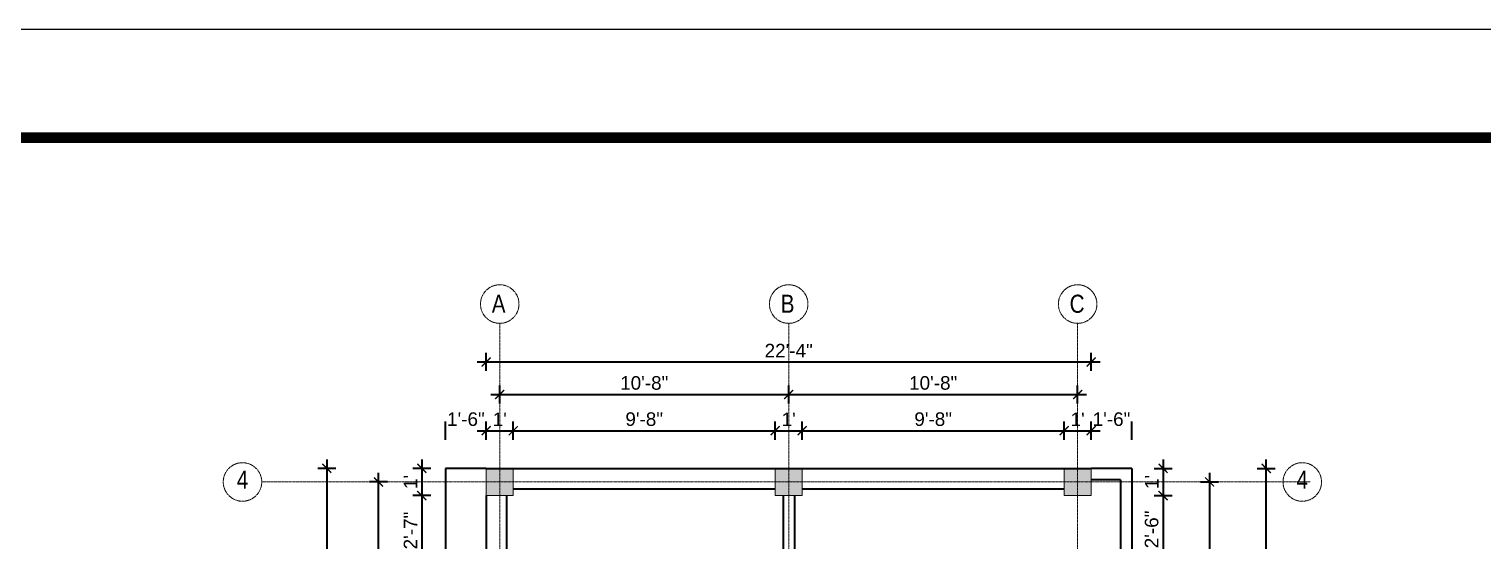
# Model space of a CAD drawing. Header units: inches. Extents: x 160056 to 168773, y -25300 to -22134.
# Drawn here: x 166956 to 167600, y -23281 to -23055 of the extents above; entities that cross this region are included whole.
import ezdxf

# ---------------------------------------------------------------- set-up
doc = ezdxf.new("R2010")
doc.units = ezdxf.units.IN
doc.header["$LTSCALE"] = 0.5
doc.header["$MEASUREMENT"] = 0
doc.header["$PDMODE"] = 66
doc.linetypes.add('CENTER', pattern=[2, 1.25, -0.25, 0.25, -0.25])
for name, color, linetype, lineweight in [('Annotate-Lite.w', 177, 'Continuous', 9), ('Annotations-Bold.w', 177, 'Continuous', 13), ('wall', 1, 'Continuous', 40)]:
    doc.layers.add(name, color=color, linetype=linetype, lineweight=lineweight)
doc.styles.add('ARAIL', font='ARIALN.TTF')
doc.styles.get("Standard").update_dxf_attribs({"font": 'arial.ttf'})
doc.dimstyles.new('1 by 96', dxfattribs={"dimtxt": 6, "dimasz": 4, "dimexe": 4, "dimexo": 4, "dimgap": 2, "dimtad": 1, "dimdec": 0, "dimzin": 0, "dimdsep": 46, "dimlunit": 4, "dimtxsty": 'Standard', "dimblk": 'ARCHTICK', "dimcen": 0, "dimdle": 4, "dimadec": 0, "dimazin": 0, "dimtfac": 1, "dimtdec": 0, "dimtix": 1, "dimtofl": 0, "dimtmove": 1, "dimatfit": 3, "dimldrblk": 'ARCHTICK', "dimfxl": 4, "dimfxlon": 1, "dimtolj": 1, "dimtzin": 0, "dimlwd": -1, "dimlwe": -1, "dimarcsym": 0})

# ---------------------------------------------------------------- blocks, each defined once
blk = doc.blocks.new('_ArchTick')
at = {"color": 0, "linetype": 'ByBlock', "const_width": 0.15}
blk.add_lwpolyline([(-0.5, -0.5), (0.5, 0.5)], dxfattribs=at)
blk = doc.blocks.new('*D1662')
at = {"layer": 'Defpoints', "color": 0, "transparency": 16777216}
for p in [(167170.87, -23232.33), (167158.87, -23249.02), (167170.87, -23249.02)]:
    blk.add_point(p, dxfattribs=at)
at = {"layer": 'wall', "color": 0, "transparency": 16777216}
for p, q in [((167158.87, -23236.33), (167158.87, -23228.33)), ((167170.87, -23236.33), (167170.87, -23228.33)), ((167154.87, -23232.33), (167174.87, -23232.33))]:
    blk.add_line(p, q, dxfattribs=at)
at = {"layer": 'wall', "color": 0, "transparency": 16777216, "xscale": 4, "yscale": 4, "zscale": 4, "rotation": 180}
blk.add_blockref('_ArchTick', (167158.87, -23232.33), dxfattribs=at)
at = {"layer": 'wall', "color": 0, "transparency": 16777216, "xscale": 4, "yscale": 4, "zscale": 4}
blk.add_blockref('_ArchTick', (167170.87, -23232.33), dxfattribs=at)
at = {"layer": 'wall', "color": 0, "transparency": 16777216, "insert": (167164.87, -23227.31), "char_height": 6, "attachment_point": 5}
blk.add_mtext("\\A1;1'", dxfattribs=at)
blk = doc.blocks.new('*D1663')
at = {"layer": 'Defpoints', "color": 0, "transparency": 16777216}
for p in [(167286.87, -23232.33), (167170.87, -23249.02), (167286.87, -23249.02)]:
    blk.add_point(p, dxfattribs=at)
at = {"layer": 'wall', "color": 0, "transparency": 16777216}
for p, q in [((167170.87, -23236.33), (167170.87, -23228.33)), ((167286.87, -23236.33), (167286.87, -23228.33)), ((167166.87, -23232.33), (167290.87, -23232.33))]:
    blk.add_line(p, q, dxfattribs=at)
at = {"layer": 'wall', "color": 0, "transparency": 16777216, "xscale": 4, "yscale": 4, "zscale": 4, "rotation": 180}
blk.add_blockref('_ArchTick', (167170.87, -23232.33), dxfattribs=at)
at = {"layer": 'wall', "color": 0, "transparency": 16777216, "xscale": 4, "yscale": 4, "zscale": 4}
blk.add_blockref('_ArchTick', (167286.87, -23232.33), dxfattribs=at)
at = {"layer": 'wall', "color": 0, "transparency": 16777216, "insert": (167228.87, -23227.26), "char_height": 6, "attachment_point": 5}
blk.add_mtext('\\A1;9\'-8"', dxfattribs=at)
blk = doc.blocks.new('*D1664')
at = {"layer": 'Defpoints', "color": 0, "transparency": 16777216}
for p in [(167298.87, -23232.33), (167286.87, -23249.02), (167298.87, -23249.02)]:
    blk.add_point(p, dxfattribs=at)
at = {"layer": 'wall', "color": 0, "transparency": 16777216}
for p, q in [((167286.87, -23236.33), (167286.87, -23228.33)), ((167298.87, -23236.33), (167298.87, -23228.33)), ((167282.87, -23232.33), (167302.87, -23232.33))]:
    blk.add_line(p, q, dxfattribs=at)
at = {"layer": 'wall', "color": 0, "transparency": 16777216, "xscale": 4, "yscale": 4, "zscale": 4, "rotation": 180}
blk.add_blockref('_ArchTick', (167286.87, -23232.33), dxfattribs=at)
at = {"layer": 'wall', "color": 0, "transparency": 16777216, "xscale": 4, "yscale": 4, "zscale": 4}
blk.add_blockref('_ArchTick', (167298.87, -23232.33), dxfattribs=at)
at = {"layer": 'wall', "color": 0, "transparency": 16777216, "insert": (167292.87, -23227.31), "char_height": 6, "attachment_point": 5}
blk.add_mtext("\\A1;1'", dxfattribs=at)
blk = doc.blocks.new('*D1665')
at = {"layer": 'Defpoints', "color": 0, "transparency": 16777216}
for p in [(167414.87, -23232.33), (167298.87, -23249.02), (167414.87, -23249.02)]:
    blk.add_point(p, dxfattribs=at)
at = {"layer": 'wall', "color": 0, "transparency": 16777216}
for p, q in [((167298.87, -23236.33), (167298.87, -23228.33)), ((167414.87, -23236.33), (167414.87, -23228.33)), ((167294.87, -23232.33), (167418.87, -23232.33))]:
    blk.add_line(p, q, dxfattribs=at)
at = {"layer": 'wall', "color": 0, "transparency": 16777216, "xscale": 4, "yscale": 4, "zscale": 4, "rotation": 180}
blk.add_blockref('_ArchTick', (167298.87, -23232.33), dxfattribs=at)
at = {"layer": 'wall', "color": 0, "transparency": 16777216, "xscale": 4, "yscale": 4, "zscale": 4}
blk.add_blockref('_ArchTick', (167414.87, -23232.33), dxfattribs=at)
at = {"layer": 'wall', "color": 0, "transparency": 16777216, "insert": (167356.87, -23227.26), "char_height": 6, "attachment_point": 5}
blk.add_mtext('\\A1;9\'-8"', dxfattribs=at)
blk = doc.blocks.new('*D1666')
at = {"layer": 'Defpoints', "color": 0, "transparency": 16777216}
for p in [(167426.87, -23232.33), (167414.87, -23249.02), (167426.87, -23249.02)]:
    blk.add_point(p, dxfattribs=at)
at = {"layer": 'wall', "color": 0, "transparency": 16777216}
for p, q in [((167414.87, -23236.33), (167414.87, -23228.33)), ((167426.87, -23236.33), (167426.87, -23228.33)), ((167410.87, -23232.33), (167430.87, -23232.33))]:
    blk.add_line(p, q, dxfattribs=at)
at = {"layer": 'wall', "color": 0, "transparency": 16777216, "xscale": 4, "yscale": 4, "zscale": 4, "rotation": 180}
blk.add_blockref('_ArchTick', (167414.87, -23232.33), dxfattribs=at)
at = {"layer": 'wall', "color": 0, "transparency": 16777216, "xscale": 4, "yscale": 4, "zscale": 4}
blk.add_blockref('_ArchTick', (167426.87, -23232.33), dxfattribs=at)
at = {"layer": 'wall', "color": 0, "transparency": 16777216, "insert": (167420.87, -23227.31), "char_height": 6, "attachment_point": 5}
blk.add_mtext("\\A1;1'", dxfattribs=at)
blk = doc.blocks.new('*D1667')
at = {"layer": 'Defpoints', "color": 0, "transparency": 16777216}
for p in [(167292.87, -23216.31), (167164.87, -23249.02), (167292.87, -23249.02)]:
    blk.add_point(p, dxfattribs=at)
at = {"layer": 'wall', "color": 0, "transparency": 16777216}
for p, q in [((167160.87, -23216.31), (167296.87, -23216.31)), ((167164.87, -23220.31), (167164.87, -23212.31)), ((167292.87, -23220.31), (167292.87, -23212.31))]:
    blk.add_line(p, q, dxfattribs=at)
at = {"layer": 'wall', "color": 0, "transparency": 16777216, "xscale": 4, "yscale": 4, "zscale": 4, "rotation": 180}
blk.add_blockref('_ArchTick', (167164.87, -23216.31), dxfattribs=at)
at = {"layer": 'wall', "color": 0, "transparency": 16777216, "xscale": 4, "yscale": 4, "zscale": 4}
blk.add_blockref('_ArchTick', (167292.87, -23216.31), dxfattribs=at)
at = {"layer": 'wall', "color": 0, "transparency": 16777216, "insert": (167228.87, -23211.24), "char_height": 6, "attachment_point": 5}
blk.add_mtext('\\A1;10\'-8"', dxfattribs=at)
blk = doc.blocks.new('*D1668')
at = {"layer": 'Defpoints', "color": 0, "transparency": 16777216}
for p in [(167420.87, -23216.31), (167292.87, -23249.02), (167420.87, -23249.02)]:
    blk.add_point(p, dxfattribs=at)
at = {"layer": 'wall', "color": 0, "transparency": 16777216}
for p, q in [((167288.87, -23216.31), (167424.87, -23216.31)), ((167292.87, -23220.31), (167292.87, -23212.31)), ((167420.87, -23220.31), (167420.87, -23212.31))]:
    blk.add_line(p, q, dxfattribs=at)
at = {"layer": 'wall', "color": 0, "transparency": 16777216, "xscale": 4, "yscale": 4, "zscale": 4, "rotation": 180}
blk.add_blockref('_ArchTick', (167292.87, -23216.31), dxfattribs=at)
at = {"layer": 'wall', "color": 0, "transparency": 16777216, "xscale": 4, "yscale": 4, "zscale": 4}
blk.add_blockref('_ArchTick', (167420.87, -23216.31), dxfattribs=at)
at = {"layer": 'wall', "color": 0, "transparency": 16777216, "insert": (167356.87, -23211.24), "char_height": 6, "attachment_point": 5}
blk.add_mtext('\\A1;10\'-8"', dxfattribs=at)
blk = doc.blocks.new('*D1669')
at = {"layer": 'Defpoints', "color": 0, "transparency": 16777216}
for p in [(167426.87, -23201.92), (167158.87, -23249.02), (167426.87, -23249.02)]:
    blk.add_point(p, dxfattribs=at)
at = {"layer": 'wall', "color": 0, "transparency": 16777216}
for p, q in [((167158.87, -23205.92), (167158.87, -23197.92)), ((167426.87, -23205.92), (167426.87, -23197.92)), ((167154.87, -23201.92), (167430.87, -23201.92))]:
    blk.add_line(p, q, dxfattribs=at)
at = {"layer": 'wall', "color": 0, "transparency": 16777216, "xscale": 4, "yscale": 4, "zscale": 4, "rotation": 180}
blk.add_blockref('_ArchTick', (167158.87, -23201.92), dxfattribs=at)
at = {"layer": 'wall', "color": 0, "transparency": 16777216, "xscale": 4, "yscale": 4, "zscale": 4}
blk.add_blockref('_ArchTick', (167426.87, -23201.92), dxfattribs=at)
at = {"layer": 'wall', "color": 0, "transparency": 16777216, "insert": (167292.87, -23196.91), "char_height": 6, "attachment_point": 5}
blk.add_mtext('\\A1;22\'-4"', dxfattribs=at)
blk = doc.blocks.new('*D1670')
at = {"layer": 'Defpoints', "color": 0, "transparency": 16777216}
for p in [(167158.87, -23249.02), (167130.34, -23261.02), (167158.87, -23261.02)]:
    blk.add_point(p, dxfattribs=at)
at = {"layer": 'wall', "color": 0, "transparency": 16777216}
for p, q in [((167134.34, -23249.02), (167126.34, -23249.02)), ((167130.34, -23245.02), (167130.34, -23265.02)), ((167134.34, -23261.02), (167126.34, -23261.02))]:
    blk.add_line(p, q, dxfattribs=at)
at = {"layer": 'wall', "color": 0, "transparency": 16777216, "xscale": 4, "yscale": 4, "zscale": 4}
for p, rotation in [((167130.34, -23249.02), 90), ((167130.34, -23261.02), 270)]:
    blk.add_blockref('_ArchTick', p, dxfattribs=dict(at, rotation=rotation))
at = {"layer": 'wall', "color": 0, "transparency": 16777216, "insert": (167125.33, -23255.02), "char_height": 6, "attachment_point": 5, "rotation": 90}
blk.add_mtext("\\A1;1'", dxfattribs=at)
blk = doc.blocks.new('*D1646')
at = {"layer": 'Defpoints', "color": 0, "transparency": 16777216}
for p in [(167111.13, -23255.02), (167158.87, -23255.02), (167158.87, -23401.02)]:
    blk.add_point(p, dxfattribs=at)
at = {"layer": 'wall', "color": 0, "transparency": 16777216}
for p, q in [((167115.13, -23255.02), (167107.13, -23255.02)), ((167111.13, -23405.02), (167111.13, -23251.02)), ((167115.13, -23401.02), (167107.13, -23401.02))]:
    blk.add_line(p, q, dxfattribs=at)
at = {"layer": 'wall', "color": 0, "transparency": 16777216, "xscale": 4, "yscale": 4, "zscale": 4}
for p, rotation in [((167111.13, -23255.02), 90), ((167111.13, -23401.02), 270)]:
    blk.add_blockref('_ArchTick', p, dxfattribs=dict(at, rotation=rotation))
at = {"layer": 'wall', "color": 0, "transparency": 16777216, "insert": (167106.11, -23328.02), "char_height": 6, "attachment_point": 5, "rotation": 90}
blk.add_mtext('\\A1;12\'-2"', dxfattribs=at)
blk = doc.blocks.new('*D1647')
at = {"layer": 'Defpoints', "color": 0, "transparency": 16777216}
for p in [(167158.87, -23249.02), (167088.25, -23596.02), (167158.87, -23596.02)]:
    blk.add_point(p, dxfattribs=at)
at = {"layer": 'wall', "color": 0, "transparency": 16777216}
for p, q in [((167092.25, -23249.02), (167084.25, -23249.02)), ((167088.25, -23245.02), (167088.25, -23600.02)), ((167092.25, -23596.02), (167084.25, -23596.02))]:
    blk.add_line(p, q, dxfattribs=at)
at = {"layer": 'wall', "color": 0, "transparency": 16777216, "xscale": 4, "yscale": 4, "zscale": 4}
for p, rotation in [((167088.25, -23249.02), 90), ((167088.25, -23596.02), 270)]:
    blk.add_blockref('_ArchTick', p, dxfattribs=dict(at, rotation=rotation))
at = {"layer": 'wall', "color": 0, "transparency": 16777216, "insert": (167083.18, -23422.52), "char_height": 6, "attachment_point": 5, "rotation": 90}
blk.add_mtext('\\A1;28\'-11"', dxfattribs=at)
blk = doc.blocks.new('*D1648')
at = {"layer": 'Defpoints', "color": 0, "transparency": 16777216}
for p in [(167426.87, -23249.02), (167426.87, -23261.02), (167458.74, -23261.02)]:
    blk.add_point(p, dxfattribs=at)
at = {"layer": 'wall', "color": 0, "transparency": 16777216}
for p, q in [((167454.74, -23249.02), (167462.74, -23249.02)), ((167458.74, -23245.02), (167458.74, -23265.02)), ((167454.74, -23261.02), (167462.74, -23261.02))]:
    blk.add_line(p, q, dxfattribs=at)
at = {"layer": 'wall', "color": 0, "transparency": 16777216, "xscale": 4, "yscale": 4, "zscale": 4}
for p, rotation in [((167458.74, -23249.02), 90), ((167458.74, -23261.02), 270)]:
    blk.add_blockref('_ArchTick', p, dxfattribs=dict(at, rotation=rotation))
at = {"layer": 'wall', "color": 0, "transparency": 16777216, "insert": (167453.73, -23255.02), "char_height": 6, "attachment_point": 5, "rotation": 90}
blk.add_mtext("\\A1;1'", dxfattribs=at)
blk = doc.blocks.new('*D1649')
at = {"layer": 'Defpoints', "color": 0, "transparency": 16777216}
for p in [(167426.87, -23261.02), (167426.87, -23291.02), (167458.74, -23291.02)]:
    blk.add_point(p, dxfattribs=at)
at = {"layer": 'wall', "color": 0, "transparency": 16777216}
for p, q in [((167454.74, -23261.02), (167462.74, -23261.02)), ((167458.74, -23257.02), (167458.74, -23295.02)), ((167454.74, -23291.02), (167462.74, -23291.02))]:
    blk.add_line(p, q, dxfattribs=at)
at = {"layer": 'wall', "color": 0, "transparency": 16777216, "xscale": 4, "yscale": 4, "zscale": 4}
for p, rotation in [((167458.74, -23261.02), 90), ((167458.74, -23291.02), 270)]:
    blk.add_blockref('_ArchTick', p, dxfattribs=dict(at, rotation=rotation))
at = {"layer": 'wall', "color": 0, "transparency": 16777216, "insert": (167453.67, -23276.02), "char_height": 6, "attachment_point": 5, "rotation": 90}
blk.add_mtext('\\A1;2\'-6"', dxfattribs=at)
blk = doc.blocks.new('*D1654')
at = {"layer": 'Defpoints', "color": 0, "transparency": 16777216}
for p in [(167426.87, -23255.02), (167426.87, -23401.02), (167479.34, -23401.02)]:
    blk.add_point(p, dxfattribs=at)
at = {"layer": 'wall', "color": 0, "transparency": 16777216}
for p, q in [((167475.34, -23255.02), (167483.34, -23255.02)), ((167479.34, -23251.02), (167479.34, -23405.02)), ((167475.34, -23401.02), (167483.34, -23401.02))]:
    blk.add_line(p, q, dxfattribs=at)
at = {"layer": 'wall', "color": 0, "transparency": 16777216, "xscale": 4, "yscale": 4, "zscale": 4}
for p, rotation in [((167479.34, -23255.02), 90), ((167479.34, -23401.02), 270)]:
    blk.add_blockref('_ArchTick', p, dxfattribs=dict(at, rotation=rotation))
at = {"layer": 'wall', "color": 0, "transparency": 16777216, "insert": (167474.32, -23328.02), "char_height": 6, "attachment_point": 5, "rotation": 90}
blk.add_mtext('\\A1;12\'-2"', dxfattribs=at)
blk = doc.blocks.new('*D1657')
at = {"layer": 'Defpoints', "color": 0, "transparency": 16777216}
for p in [(167298.87, -23249.02), (167504.42, -23249.02), (167298.87, -23596.02)]:
    blk.add_point(p, dxfattribs=at)
at = {"layer": 'wall', "color": 0, "transparency": 16777216}
for p, q in [((167500.42, -23249.02), (167508.42, -23249.02)), ((167504.42, -23600.02), (167504.42, -23245.02)), ((167500.42, -23596.02), (167508.42, -23596.02))]:
    blk.add_line(p, q, dxfattribs=at)
at = {"layer": 'wall', "color": 0, "transparency": 16777216, "xscale": 4, "yscale": 4, "zscale": 4}
for p, rotation in [((167504.42, -23249.02), 90), ((167504.42, -23596.02), 270)]:
    blk.add_blockref('_ArchTick', p, dxfattribs=dict(at, rotation=rotation))
at = {"layer": 'wall', "color": 0, "transparency": 16777216, "insert": (167499.36, -23422.52), "char_height": 6, "attachment_point": 5, "rotation": 90}
blk.add_mtext('\\A1;28\'-11"', dxfattribs=at)
blk = doc.blocks.new('*D1745')
at = {"layer": 'Defpoints', "color": 0, "transparency": 16777216}
for p in [(167140.87, -23232.33), (167140.87, -23249.02), (167158.87, -23249.02)]:
    blk.add_point(p, dxfattribs=at)
at = {"layer": 'wall', "color": 0, "transparency": 16777216}
for p, q in [((167140.87, -23236.33), (167140.87, -23228.33)), ((167158.87, -23236.33), (167158.87, -23228.33))]:
    blk.add_line(p, q, dxfattribs=at)
at = {"layer": 'wall', "color": 0, "transparency": 16777216, "insert": (167149.87, -23227.26), "char_height": 6, "attachment_point": 5}
blk.add_mtext('\\A1;1\'-6"', dxfattribs=at)
blk = doc.blocks.new('*D1746')
at = {"layer": 'Defpoints', "color": 0, "transparency": 16777216}
for p in [(167444.87, -23232.33), (167426.87, -23249.02), (167444.87, -23249.02)]:
    blk.add_point(p, dxfattribs=at)
at = {"layer": 'wall', "color": 0, "transparency": 16777216}
for p, q in [((167426.87, -23236.33), (167426.87, -23228.33)), ((167444.87, -23236.33), (167444.87, -23228.33))]:
    blk.add_line(p, q, dxfattribs=at)
at = {"layer": 'wall', "color": 0, "transparency": 16777216, "insert": (167435.87, -23227.26), "char_height": 6, "attachment_point": 5}
blk.add_mtext('\\A1;1\'-6"', dxfattribs=at)
blk = doc.blocks.new('*D1823')
at = {"layer": 'Defpoints', "color": 0, "transparency": 16777216}
for p in [(167158.87, -23261.02), (167130.34, -23292.02), (167158.87, -23292.02)]:
    blk.add_point(p, dxfattribs=at)
at = {"layer": 'wall', "color": 0, "transparency": 16777216}
for p, q in [((167134.34, -23261.02), (167126.34, -23261.02)), ((167130.34, -23257.02), (167130.34, -23296.02)), ((167134.34, -23292.02), (167126.34, -23292.02))]:
    blk.add_line(p, q, dxfattribs=at)
at = {"layer": 'wall', "color": 0, "transparency": 16777216, "xscale": 4, "yscale": 4, "zscale": 4}
for p, rotation in [((167130.34, -23261.02), 90), ((167130.34, -23292.02), 270)]:
    blk.add_blockref('_ArchTick', p, dxfattribs=dict(at, rotation=rotation))
at = {"layer": 'wall', "color": 0, "transparency": 16777216, "insert": (167125.33, -23276.52), "char_height": 6, "attachment_point": 5, "rotation": 90}
blk.add_mtext('\\A1;2\'-7"', dxfattribs=at)

msp = doc.modelspace()

# ---------------------------------------------------------------- hatches: boundary and pattern name
at = {"layer": 'wall'}
for points in [[(167170.87, -23249.02), (167158.87, -23249.02), (167158.87, -23261.02), (167170.87, -23261.02)], [(167298.87, -23249.02), (167286.87, -23249.02), (167286.87, -23261.02), (167298.87, -23261.02)], [(167426.87, -23249.02), (167414.87, -23249.02), (167414.87, -23261.02), (167426.87, -23261.02)]]:
    msp.add_hatch(color=256, dxfattribs=at).paths.add_polyline_path(points)

# ---------------------------------------------------------------- linework, layer by layer
msp.add_lwpolyline([(165597.96, -25299.71), (165597.96, -23054.68), (168772.77, -23054.68), (168772.77, -25299.71)], close=True)
at = {"const_width": 4.8}
msp.add_lwpolyline([(168724.77, -25251.71), (168724.77, -23102.68), (165741.96, -23102.68), (165741.96, -25251.71)], close=True, dxfattribs=at)
at = {"layer": 'Annotate-Lite.w'}
for p, q in [((167158.87, -23249.02), (167158.87, -23261.02)), ((167167.87, -23261.02), (167167.87, -23262.02))]:
    msp.add_line(p, q, dxfattribs=at)
for points in [[(167158.87, -23249.02), (167170.87, -23249.02), (167170.87, -23261.02), (167158.87, -23261.02)], [(167286.87, -23249.02), (167298.87, -23249.02), (167298.87, -23261.02), (167286.87, -23261.02)], [(167414.87, -23249.02), (167426.87, -23249.02), (167426.87, -23261.02), (167414.87, -23261.02)]]:
    msp.add_lwpolyline(points, close=True, dxfattribs=at)
at = {"layer": 'Annotations-Bold.w', "color": 0, "linetype": 'CENTER', "ltscale": 0.3}
for p, q in [((167164.87, -23184.84), (167164.87, -23687.08)), ((167292.87, -23184.84), (167292.87, -23687.08)), ((167420.87, -23184.84), (167420.87, -23687.08)), ((167523.87, -23255.02), (167059.44, -23255.02))]:
    msp.add_line(p, q, dxfattribs=at)
for centre in [(167164.87, -23176.31), (167292.87, -23176.31), (167420.87, -23176.31), (167050.91, -23255.02), (167520.38, -23255.02)]:
    msp.add_circle(centre, 8.53, dxfattribs=at)
at = {"layer": 'wall'}
for p, q in [((167140.87, -23249.02), (167140.87, -23614.02)), ((167158.87, -23249.02), (167140.87, -23249.02)), ((167158.87, -23249.02), (167426.87, -23249.02)), ((167444.87, -23249.02), (167426.87, -23249.02)), ((167444.87, -23249.02), (167444.87, -23407.02)), ((167439.87, -23254.02), (167426.87, -23254.02)), ((167439.87, -23254.02), (167439.87, -23402.02)), ((167158.87, -23261.02), (167158.87, -23292.02)), ((167167.87, -23261.02), (167167.87, -23395.02)), ((167170.87, -23258.02), (167286.87, -23258.02)), ((167290.37, -23261.02), (167290.37, -23395.02)), ((167295.37, -23261.02), (167295.37, -23395.02)), ((167298.87, -23258.02), (167414.87, -23258.02))]:
    msp.add_line(p, q, dxfattribs=at)

# ---------------------------------------------------------------- texts
at = {"layer": 'Annotations-Bold.w', "color": 0, "linetype": 'CENTER', "ltscale": 0.3, "char_height": 8, "attachment_point": 1, "style": 'ARAIL'}
for s, insert in [('A', (167161.33, -23172.17)), ('B', (167289.33, -23172.17)), ('C', (167417.33, -23172.17)), ('4', (167048.36, -23249.97)), ('4', (167517.83, -23249.97))]:
    msp.add_mtext_dynamic_manual_height_columns(s, width=6.5393, gutter_width=100, heights=[0], dxfattribs=dict(at, insert=insert))

# ---------------------------------------------------------------- dimensions: what is measured, and where the dimension line sits
at = {"layer": 'wall'}
for base, p1, p2, picture, middle in [((167426.87, -23201.92), (167158.87, -23249.02), (167426.87, -23249.02), '*D1669', (167292.87, -23196.91)), ((167292.87, -23216.31), (167164.87, -23249.02), (167292.87, -23249.02), '*D1667', (167228.87, -23211.24)), ((167420.87, -23216.31), (167292.87, -23249.02), (167420.87, -23249.02), '*D1668', (167356.87, -23211.24)), ((167140.87, -23232.33), (167158.87, -23249.02), (167140.87, -23249.02), '*D1745', (167149.87, -23227.26)), ((167170.87, -23232.33), (167158.87, -23249.02), (167170.87, -23249.02), '*D1662', (167164.87, -23227.31)), ((167286.87, -23232.33), (167170.87, -23249.02), (167286.87, -23249.02), '*D1663', (167228.87, -23227.26)), ((167298.87, -23232.33), (167286.87, -23249.02), (167298.87, -23249.02), '*D1664', (167292.87, -23227.31)), ((167414.87, -23232.33), (167298.87, -23249.02), (167414.87, -23249.02), '*D1665', (167356.87, -23227.26)), ((167426.87, -23232.33), (167414.87, -23249.02), (167426.87, -23249.02), '*D1666', (167420.87, -23227.31)), ((167444.87, -23232.33), (167426.87, -23249.02), (167444.87, -23249.02), '*D1746', (167435.87, -23227.26))]:
    dim = msp.add_linear_dim(base=base, p1=p1, p2=p2, dimstyle='1 by 96', dxfattribs=at)
    dim.commit()
    dim.dimension.update_dxf_attribs({"geometry": picture, "text_midpoint": middle})
for base, p1, p2, picture, middle in [((167088.25, -23596.02), (167158.87, -23249.02), (167158.87, -23596.02), '*D1647', (167083.18, -23422.52)), ((167130.34, -23261.02), (167158.87, -23249.02), (167158.87, -23261.02), '*D1670', (167125.33, -23255.02)), ((167504.42, -23249.02), (167298.87, -23596.02), (167298.87, -23249.02), '*D1657', (167499.36, -23422.52)), ((167458.74, -23261.02), (167426.87, -23249.02), (167426.87, -23261.02), '*D1648', (167453.73, -23255.02)), ((167111.13, -23255.02), (167158.87, -23401.02), (167158.87, -23255.02), '*D1646', (167106.11, -23328.02)), ((167479.34, -23401.02), (167426.87, -23255.02), (167426.87, -23401.02), '*D1654', (167474.32, -23328.02)), ((167130.34, -23292.02), (167158.87, -23261.02), (167158.87, -23292.02), '*D1823', (167125.33, -23276.52)), ((167458.74, -23291.02), (167426.87, -23261.02), (167426.87, -23291.02), '*D1649', (167453.67, -23276.02))]:
    dim = msp.add_linear_dim(base=base, p1=p1, p2=p2, angle=90, dimstyle='1 by 96', dxfattribs=at)
    dim.commit()
    dim.dimension.update_dxf_attribs({"geometry": picture, "text_midpoint": middle})

doc.saveas('drawing.dxf')
